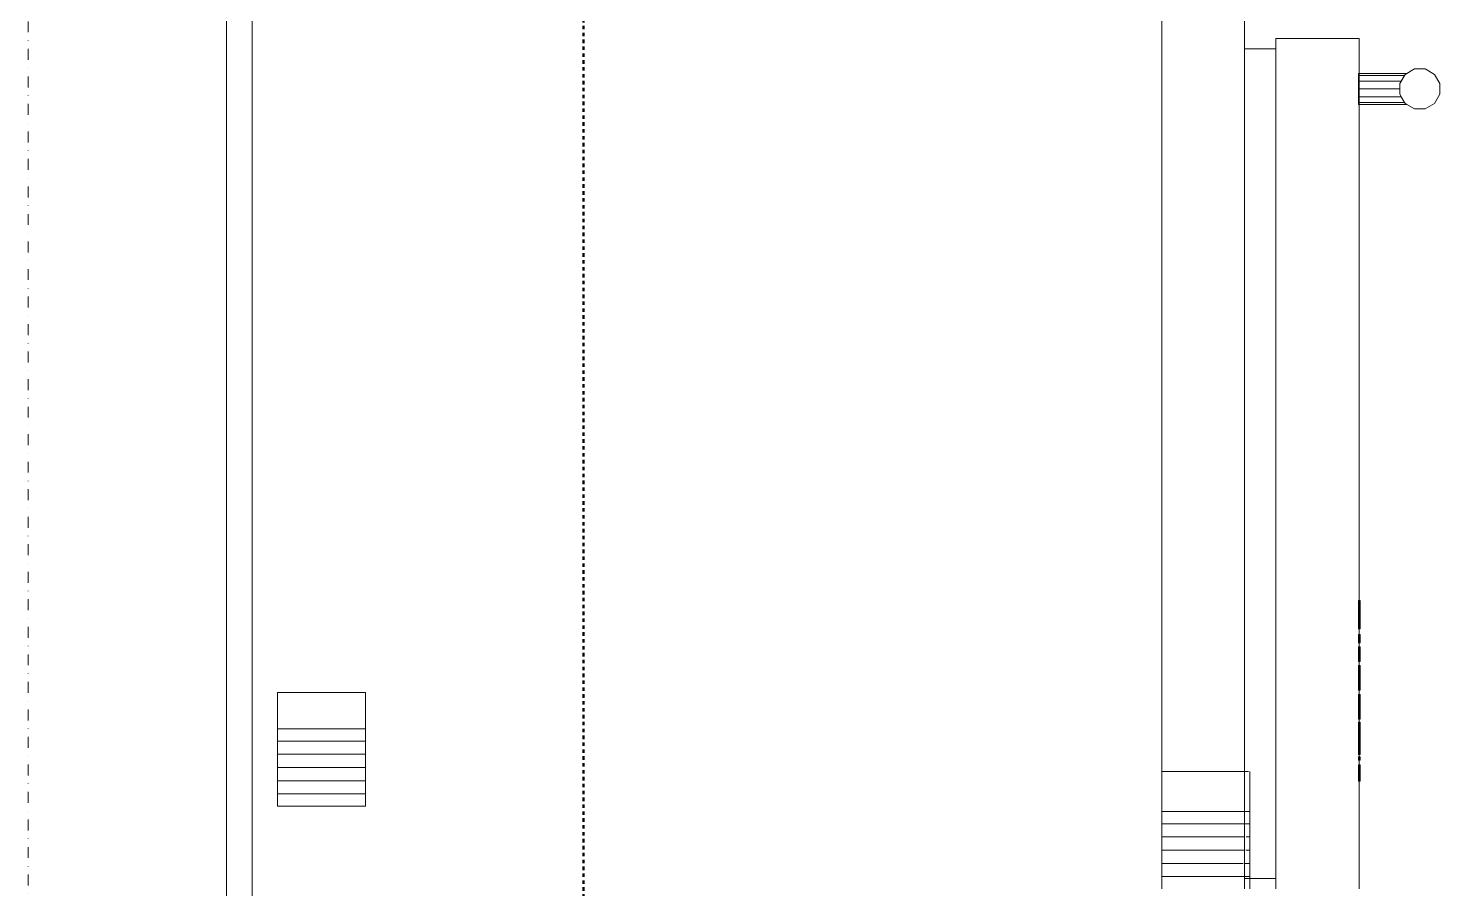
# Model space of a CAD drawing. Header units: millimetres. Extents: x -21051 to 202668, y -15646 to 13691.
# Drawn here: x 2629 to 3448, y -4804 to -4304 of the extents above; entities that cross this region are included whole.
import ezdxf

# ---------------------------------------------------------------- set-up
doc = ezdxf.new("R2010")
doc.units = ezdxf.units.MM
doc.linetypes.add('Dash dot', pattern=[15.875, 6.35, -4.7625, 0, -4.7625])
doc.linetypes.add('TD_Callout Boundary', pattern=[4, 2, -2])
for name, color, linetype, lineweight in [('A-ANNO-SYMB', 150, 'Continuous', 9), ('A-WALL', 113, 'Continuous', 5), ('G-IMPT', 8, 'Continuous', 5), ('I-FURN', 30, 'Continuous', 5), ('I-WALL', 2, 'Continuous', 5), ('S-GRID', 1, 'Continuous', 9)]:
    doc.layers.add(name, color=color, linetype=linetype, lineweight=lineweight)
doc.layers.get('0').off()
doc.layers.get('I-FURN').off()

# ---------------------------------------------------------------- blocks, each defined once
blk = doc.blocks.new('Refrigerator_6204 - Refrigerator_dwg-1067751-00_Ground floor')
at = {"layer": 'G-IMPT'}
for p, q in [((762.19, 561.34), (741.08, 561.34)), ((741.08, 510.27), (741.08, 561.34)), ((741.08, 561.34), (807, 561.34)), ((741.08, 561.34), (741.08, 510.27)), ((807, 561.34), (741.08, 561.34)), ((762.19, 561.34), (769.33, 561.34)), ((762.19, 561.34), (762.19, 510.27)), ((769.33, 561.34), (762.19, 561.34)), ((776.87, 561.34), (769.33, 561.34)), ((769.33, 561.34), (769.33, 510.27)), ((784.59, 561.34), (776.87, 561.34)), ((776.87, 561.34), (776.87, 510.27)), ((784.59, 561.34), (776.87, 561.34)), ((776.87, 561.34), (776.87, 510.27)), ((792.32, 561.34), (784.59, 561.34)), ((784.59, 561.34), (784.59, 510.27)), ((799.85, 561.34), (792.32, 561.34)), ((792.32, 561.34), (792.32, 510.27)), ((799.85, 561.34), (807, 561.34)), ((799.85, 561.34), (799.85, 510.27)), ((807, 510.27), (807, 561.34)), ((807, 510.27), (807, 561.34)), ((807, 510.27), (807, 561.34)), ((807, 510.27), (807, 561.34)), ((741.08, 510.27), (762.19, 510.27)), ((741.08, 510.27), (807, 510.27)), ((741.08, 510.27), (807, 510.27)), ((762.19, 510.27), (769.33, 510.27)), ((776.87, 510.27), (769.33, 510.27)), ((769.33, 510.27), (776.87, 510.27)), ((784.59, 510.27), (776.87, 510.27)), ((776.87, 510.27), (784.59, 510.27)), ((792.32, 510.27), (784.59, 510.27)), ((799.85, 510.27), (792.32, 510.27)), ((807, 510.27), (799.85, 510.27)), ((855, 48), (0, 48)), ((786.88, 48), (68.12, 48)), ((786.88, 48), (68.12, 48)), ((68.12, 48), (786.88, 48)), ((789.08, 48), (786.88, 48)), ((786.88, -2.32), (786.88, 48)), ((789.08, 48), (786.88, 48)), ((786.88, 0), (786.88, 48)), ((855, 48), (786.88, 48)), ((789.08, 48), (786.88, 48)), ((786.88, -2.32), (786.88, 48)), ((789.08, 48), (786.88, 48)), ((786.88, 48), (789.08, 48)), ((810.19, 48), (789.08, 48)), ((855, 48), (789.08, 48)), ((855, 48), (789.08, 48)), ((810.19, 48), (789.08, 48)), ((789.08, 48), (855, 48)), ((810.19, 48), (817.33, 48)), ((810.19, -3.08), (810.19, 48)), ((817.33, 48), (810.19, 48)), ((810.19, 48), (810.19, -3.08)), ((817.33, 48), (824.87, 48)), ((817.33, -3.08), (817.33, 48)), ((817.33, -3.08), (817.33, 48)), ((824.87, 48), (817.33, 48)), ((824.87, 48), (832.59, 48)), ((824.87, 0), (824.87, 48)), ((824.87, 0), (824.87, 48)), ((832.59, 48), (824.87, 48)), ((832.59, 48), (840.32, 48)), ((832.59, 0), (832.59, 48)), ((832.59, 0), (832.59, 48)), ((840.32, 48), (832.59, 48)), ((840.32, 48), (847.85, 48)), ((840.32, 0.82), (840.32, 48)), ((840.32, 0.82), (840.32, 48)), ((847.85, 48), (840.32, 48)), ((847.85, 48), (855, 48)), ((847.85, 0.4), (847.85, 48)), ((847.85, 0.4), (847.85, 48)), ((855, 48), (847.85, 48)), ((849, 0), (849, -18)), ((0, 0), (855, 0)), ((855, 0), (0, 0)), ((0, 0), (855, 0)), ((367.5, 0), (343.51, 0)), ((367.5, 0), (343.51, 0)), ((849, 0), (367.5, 0)), ((849, 0), (367.5, 0)), ((849, 0), (367.5, 0)), ((367.5, 0), (367.5, -18)), ((367.5, -18), (367.5, 0)), ((849, 0), (367.5, 0)), ((849, 0), (367.5, 0)), ((367.5, 0), (849, 0)), ((367.5, -18), (367.5, 0)), ((367.5, -18), (367.5, 0)), ((786.88, -2.32), (786.88, 0)), ((786.88, -2.32), (786.88, 0)), ((810.19, -3.08), (786.88, -3.08)), ((849, -3.08), (786.88, -3.08)), ((786.88, -3.08), (849, -3.08)), ((817.33, -3.08), (810.19, -3.08)), ((824.87, -3.08), (817.33, -3.08)), ((824.87, -3.08), (824.87, -0.9)), ((824.87, -3.08), (824.87, -0.9)), ((824.87, -3.08), (832.59, -3.08)), ((832.59, -3.08), (832.59, -0.61)), ((832.59, -3.08), (832.59, -0.61)), ((840.32, -3.08), (832.59, -3.08)), ((840.32, -3.08), (840.32, -0.32)), ((840.32, -3.08), (840.32, -0.32)), ((840.32, -3.08), (847.85, -3.08)), ((847.85, -3.08), (847.85, -0.04)), ((847.85, -3.08), (847.85, -0.04)), ((855, 0), (849, 0)), ((849, 0), (849, -18)), ((849, -18), (849, 0)), ((855, 0), (849, 0)), ((849, -18), (849, 0)), ((849, -3.08), (855, -3.08)), ((855, -3.08), (849, -3.08)), ((855, -3.08), (849, -3.08)), ((849, -3.08), (855, -3.08)), ((361.5, -66.37), (361.5, -18)), ((361.5, -18), (367.5, -18)), ((855, -18), (361.5, -18)), ((361.5, -66.37), (361.5, -18)), ((361.5, -18), (855, -18)), ((361.5, -18), (367.5, -18)), ((849, -18), (367.5, -18)), ((367.5, -18), (849, -18)), ((849, -18), (367.5, -18)), ((367.5, -18), (849, -18)), ((367.5, -18), (849, -18)), ((849, -18), (367.5, -18)), ((849, -18), (855, -18)), ((849, -18), (855, -18)), ((381.71, -66.37), (361.5, -66.37)), ((361.5, -66.37), (855, -66.37)), ((381.71, -66), (381.71, -66.37)), ((382.92, -66), (381.71, -66)), ((381.71, -66), (382.92, -66)), ((381.71, -66), (382.92, -66)), ((381.71, -66), (382.92, -66)), ((382.92, -66), (381.71, -66)), ((381.71, -66), (382.92, -66)), ((381.71, -66), (382.92, -66)), ((382.92, -66), (381.71, -66)), ((381.71, -66), (381.71, -66.37)), ((381.71, -94.12), (381.71, -66.37)), ((381.71, -94.12), (381.71, -66.37)), ((381.71, -94.12), (381.71, -66.37)), ((381.71, -66.37), (381.71, -94.12)), ((381.73, -66.37), (382.92, -66.37)), ((382.92, -66.37), (381.73, -66.37)), ((382.92, -66.37), (381.73, -66.37)), ((381.73, -66.37), (382.92, -66.37)), ((382.92, -66.37), (381.73, -66.37)), ((382.92, -66.37), (381.73, -66.37)), ((386.23, -66), (382.92, -66)), ((382.92, -66), (386.23, -66)), ((382.92, -66), (386.23, -66)), ((382.92, -66), (386.23, -66)), ((382.92, -66), (382.92, -66.37)), ((382.92, -66), (382.92, -66.37)), ((386.23, -66), (382.92, -66)), ((382.92, -66), (386.23, -66)), ((382.92, -66), (386.23, -66)), ((386.23, -66), (382.92, -66)), ((382.92, -66), (382.92, -66.37)), ((382.92, -66), (382.92, -66.37)), ((382.92, -92.78), (382.92, -66.37)), ((382.92, -92.78), (382.92, -66.37)), ((382.92, -92.78), (382.92, -66.37)), ((382.92, -92.78), (382.92, -66.37)), ((382.92, -66.37), (382.92, -92.78)), ((382.92, -66.37), (382.92, -92.78)), ((382.92, -92.78), (382.92, -66.37)), ((382.92, -66.37), (382.92, -92.78)), ((382.97, -66.37), (386.23, -66.37)), ((386.23, -66.37), (382.97, -66.37)), ((386.23, -66.37), (382.97, -66.37)), ((386.23, -66.37), (382.97, -66.37)), ((382.97, -66.37), (386.23, -66.37)), ((386.23, -66.37), (382.97, -66.37)), ((386.23, -66), (390.75, -66)), ((386.23, -66), (390.75, -66)), ((386.23, -66), (390.75, -66)), ((390.75, -66), (386.23, -66)), ((386.23, -66), (386.23, -66.37)), ((386.23, -66), (386.23, -66.37)), ((390.75, -66), (386.23, -66)), ((386.23, -66), (390.75, -66)), ((390.75, -66), (386.23, -66)), ((386.23, -66), (390.75, -66)), ((386.23, -66), (386.23, -66.37)), ((386.23, -66.37), (386.23, -66)), ((386.23, -90.87), (386.23, -66.37)), ((386.23, -90.87), (386.23, -66.37)), ((386.23, -90.87), (386.23, -66.37)), ((386.23, -90.87), (386.23, -66.37)), ((386.23, -90.87), (386.23, -66.37)), ((386.23, -90.87), (386.23, -66.37)), ((386.23, -66.37), (386.23, -90.87)), ((386.23, -90.87), (386.23, -66.37)), ((386.25, -66.37), (390.68, -66.37)), ((390.68, -66.37), (386.25, -66.37)), ((390.68, -66.37), (386.25, -66.37)), ((390.68, -66.37), (386.25, -66.37)), ((386.25, -66.37), (390.68, -66.37)), ((390.68, -66.37), (386.25, -66.37)), ((395.27, -66), (390.75, -66)), ((395.27, -66), (390.75, -66)), ((390.75, -66), (395.27, -66)), ((395.27, -66), (390.75, -66)), ((390.75, -66), (390.75, -66.37)), ((390.75, -66), (390.75, -66.37)), ((395.27, -66), (390.75, -66)), ((390.75, -66), (395.27, -66)), ((395.27, -66), (390.75, -66)), ((390.75, -66), (395.27, -66)), ((390.75, -66.37), (390.75, -66)), ((390.75, -66), (390.75, -66.37)), ((390.75, -90.05), (390.75, -66.37)), ((390.75, -66.37), (390.75, -90.05)), ((395.2, -66.37), (390.75, -66.37)), ((395.2, -66.37), (390.75, -66.37)), ((390.75, -90.05), (390.75, -66.37)), ((390.75, -90.05), (390.75, -66.37)), ((395.2, -66.37), (390.75, -66.37)), ((395.2, -66.37), (390.75, -66.37)), ((390.75, -90.05), (390.75, -66.37)), ((390.75, -90.05), (390.75, -66.37)), ((390.75, -66.37), (395.2, -66.37)), ((390.75, -90.05), (390.75, -66.37)), ((390.75, -66.37), (390.75, -90.05)), ((395.2, -66.37), (390.75, -66.37)), ((395.27, -66), (398.58, -66)), ((398.58, -66), (395.27, -66)), ((395.27, -66), (398.58, -66)), ((398.58, -66), (395.27, -66)), ((395.27, -66), (395.27, -66.37)), ((395.27, -66), (395.27, -66.37)), ((395.27, -66), (395.27, -66.37)), ((395.27, -66), (398.58, -66)), ((398.58, -66), (395.27, -66)), ((395.27, -66), (398.58, -66)), ((398.58, -66), (395.27, -66)), ((395.27, -66), (395.27, -66.37)), ((395.27, -90.87), (395.27, -66.37)), ((395.27, -66.37), (395.27, -90.87)), ((395.27, -90.87), (395.27, -66.37)), ((395.27, -90.87), (395.27, -66.37)), ((395.27, -90.87), (395.27, -66.37)), ((395.27, -90.87), (395.27, -66.37)), ((395.27, -66.37), (395.27, -90.87)), ((395.27, -66.37), (395.27, -90.87)), ((398.53, -66.37), (395.32, -66.37)), ((398.53, -66.37), (395.32, -66.37)), ((398.53, -66.37), (395.32, -66.37)), ((398.53, -66.37), (395.32, -66.37)), ((395.32, -66.37), (398.53, -66.37)), ((398.53, -66.37), (395.32, -66.37)), ((398.58, -66), (399.79, -66)), ((399.79, -66), (398.58, -66)), ((398.58, -66), (399.79, -66)), ((399.79, -66), (398.58, -66)), ((398.58, -66), (398.58, -66.37)), ((398.58, -66), (398.58, -66.37)), ((398.58, -66), (399.79, -66)), ((399.79, -66), (398.58, -66)), ((399.79, -66), (398.58, -66)), ((398.58, -66), (399.79, -66)), ((398.58, -66), (398.58, -66.37)), ((398.58, -66), (398.58, -66.37)), ((398.58, -92.78), (398.58, -66.37)), ((399.78, -66.37), (398.58, -66.37)), ((398.58, -92.78), (398.58, -66.37)), ((399.78, -66.37), (398.58, -66.37)), ((398.58, -92.78), (398.58, -66.37)), ((398.58, -92.78), (398.58, -66.37)), ((399.78, -66.37), (398.58, -66.37)), ((398.58, -92.78), (398.58, -66.37)), ((398.58, -92.78), (398.58, -66.37)), ((399.78, -66.37), (398.58, -66.37)), ((398.58, -66.37), (398.58, -92.78)), ((398.58, -66.37), (398.58, -92.78)), ((398.58, -66.37), (399.78, -66.37)), ((399.78, -66.37), (398.58, -66.37)), ((399.79, -66), (399.79, -66.37)), ((399.79, -66), (399.79, -66.37)), ((399.79, -94.12), (399.79, -66.37)), ((399.79, -94.12), (399.79, -66.37)), ((688.84, -66.37), (399.79, -66.37)), ((399.79, -66.37), (399.79, -94.12)), ((399.79, -66.37), (399.79, -94.12)), ((688.84, -66.37), (399.79, -66.37)), ((687.84, -66), (687.76, -66)), ((687.76, -66), (687.84, -66)), ((688.43, -66), (687.76, -66)), ((687.76, -66), (687.76, -67.13)), ((687.76, -66), (687.76, -67.13)), ((687.76, -66), (687.76, -67.13)), ((687.76, -66), (687.76, -67.13)), ((687.76, -67.13), (687.76, -66)), ((687.76, -66), (687.98, -66)), ((687.76, -67.13), (687.76, -66)), ((687.76, -67.13), (687.84, -67.13)), ((687.76, -67.13), (687.98, -67.13)), ((687.76, -67.13), (687.84, -67.13)), ((688.08, -66), (687.84, -66)), ((687.84, -66), (688.08, -66)), ((688.08, -67.13), (687.84, -67.13)), ((687.84, -67.13), (688.08, -67.13)), ((687.98, -66), (688.2, -66)), ((688.2, -67.13), (687.98, -67.13)), ((688.43, -66), (688.08, -66)), ((688.08, -66), (688.43, -66)), ((688.43, -67.13), (688.08, -67.13)), ((688.08, -67.13), (688.43, -67.13)), ((688.43, -67.13), (688.2, -67.13)), ((688.84, -66), (688.43, -66)), ((688.43, -66), (688.84, -66)), ((688.43, -66), (688.67, -66)), ((688.43, -66), (688.67, -66)), ((688.84, -67.13), (688.43, -67.13)), ((688.84, -67.13), (688.43, -67.13)), ((688.67, -67.13), (688.43, -67.13)), ((688.43, -67.13), (688.84, -67.13)), ((688.67, -66), (688.92, -66)), ((688.67, -66), (688.67, -67.13)), ((688.92, -67.13), (688.67, -67.13)), ((688.67, -67.13), (688.92, -67.13)), ((688.84, -66), (702.96, -66)), ((688.84, -66), (691.8, -66)), ((688.84, -66), (692.38, -66)), ((688.84, -66), (696.22, -66)), ((688.84, -66), (697.44, -66)), ((688.84, -66), (688.84, -67.13)), ((702.96, -66), (688.84, -66)), ((688.84, -66), (688.84, -67.13)), ((688.84, -67.13), (688.84, -66)), ((702.96, -66), (688.84, -66)), ((702.96, -66.37), (688.84, -66.37)), ((702.96, -66.37), (688.84, -66.37)), ((688.84, -67.13), (697.44, -67.13)), ((688.84, -67.13), (692.38, -67.13)), ((688.84, -67.13), (696.22, -67.13)), ((688.84, -67.13), (691.8, -67.13)), ((702.96, -67.13), (688.84, -67.13)), ((702.96, -67.13), (688.84, -67.13)), ((688.92, -66), (689.18, -66)), ((689.18, -67.13), (688.92, -67.13)), ((689.18, -66), (689.44, -66)), ((689.44, -67.13), (689.18, -67.13)), ((689.44, -66), (689.69, -66)), ((689.69, -67.13), (689.44, -67.13)), ((689.69, -66), (690.05, -66)), ((690.05, -66), (689.69, -66)), ((690.05, -67.13), (689.69, -67.13)), ((692.38, -66), (689.71, -66)), ((689.71, -66), (689.71, -67.13)), ((689.71, -67.13), (689.71, -66)), ((689.71, -67.13), (692.38, -67.13)), ((690.05, -66), (690.4, -66)), ((690.4, -66), (690.05, -66)), ((690.4, -67.13), (690.05, -67.13)), ((690.4, -66), (690.75, -66)), ((690.75, -67.13), (690.4, -67.13)), ((691.1, -66), (690.75, -66)), ((690.75, -67.13), (691.1, -67.13)), ((691.45, -66), (691.1, -66)), ((691.45, -66), (691.1, -66)), ((691.1, -67.13), (691.45, -67.13)), ((691.45, -66), (691.8, -66)), ((691.45, -67.13), (691.8, -67.13)), ((691.81, -67.13), (691.81, -66)), ((692.14, -67.13), (692.14, -66)), ((692.38, -66), (698.21, -66)), ((692.38, -66), (697.31, -66)), ((692.4, -66), (692.38, -66)), ((692.4, -67.13), (692.38, -67.13)), ((695.39, -66), (692.4, -66)), ((692.4, -66), (697.31, -66)), ((692.4, -66), (692.4, -67.13)), ((692.4, -67.13), (697.11, -67.13)), ((695.39, -67.13), (692.4, -67.13)), ((694.45, -67.13), (694.76, -67.13)), ((694.76, -67.13), (694.76, -66)), ((694.76, -67.13), (695.06, -67.13)), ((695.06, -67.13), (695.06, -66)), ((695.06, -67.13), (695.35, -67.13)), ((695.35, -67.13), (695.35, -66)), ((695.35, -67.13), (695.62, -67.13)), ((695.39, -66), (695.39, -67.13)), ((695.8, -66), (695.39, -66)), ((695.39, -67.13), (695.8, -67.13)), ((695.39, -67.13), (695.8, -67.13)), ((695.62, -67.13), (695.62, -66)), ((695.62, -67.13), (695.89, -67.13)), ((695.8, -66), (696.22, -66)), ((695.8, -67.13), (695.8, -66)), ((695.8, -67.13), (696.22, -67.13)), ((696.22, -67.13), (695.8, -67.13)), ((695.89, -67.13), (695.89, -66)), ((695.89, -67.13), (696.13, -67.13)), ((696.13, -67.13), (696.13, -66)), ((696.13, -67.13), (696.37, -67.13)), ((696.22, -67.13), (696.22, -66)), ((696.63, -67.13), (696.22, -67.13)), ((696.58, -67.13), (696.58, -66)), ((696.63, -67.13), (696.63, -66)), ((697.04, -67.13), (696.63, -67.13)), ((696.95, -67.13), (696.78, -67.13)), ((696.95, -66), (697.11, -66)), ((696.95, -66), (696.95, -67.13)), ((697.04, -66), (697.04, -67.13)), ((697.11, -67.13), (697.31, -67.13)), ((697.31, -67.13), (697.51, -67.13)), ((697.83, -66), (697.44, -66)), ((697.44, -67.13), (697.83, -67.13)), ((697.51, -67.13), (697.73, -67.13)), ((697.73, -67.13), (697.97, -67.13)), ((697.83, -66), (698.22, -66)), ((697.83, -66), (698.22, -66)), ((697.83, -67.13), (698.22, -67.13)), ((697.97, -67.13), (698.21, -67.13)), ((698.21, -66), (698.46, -66)), ((698.21, -67.13), (698.46, -67.13)), ((698.22, -66), (698.59, -66)), ((698.59, -66), (698.22, -66)), ((698.22, -67.13), (698.59, -67.13)), ((698.46, -66), (698.72, -66)), ((698.46, -67.13), (698.46, -66)), ((698.46, -67.13), (698.72, -67.13)), ((698.59, -66), (698.96, -66)), ((698.96, -66), (698.59, -66)), ((698.59, -67.13), (698.96, -67.13)), ((698.72, -66), (702.96, -66)), ((699, -66), (698.72, -66)), ((702.96, -67.13), (698.72, -67.13)), ((698.96, -66), (699.31, -66)), ((698.96, -67.13), (699.31, -67.13)), ((699.31, -66), (699.64, -66)), ((699.31, -67.13), (699.64, -67.13)), ((699.64, -66), (699.96, -66)), ((699.96, -66), (699.64, -66)), ((699.64, -67.13), (699.96, -67.13)), ((699.96, -66), (700.27, -66)), ((700.27, -66), (699.96, -66)), ((699.96, -67.13), (700.27, -67.13)), ((700.27, -66), (700.55, -66)), ((700.27, -66), (700.55, -66)), ((700.27, -67.13), (700.55, -67.13)), ((700.55, -66), (700.81, -66)), ((700.55, -66), (700.81, -66)), ((700.55, -67.13), (700.81, -67.13)), ((700.81, -66), (701.04, -66)), ((701.04, -66), (700.81, -66)), ((700.81, -67.13), (701.04, -67.13)), ((702.96, -66), (701.04, -66)), ((702.96, -67.13), (701.04, -67.13)), ((701.24, -67.13), (701.24, -66)), ((701.43, -66), (701.64, -66)), ((701.72, -67.13), (702.04, -67.13)), ((701.86, -67.13), (701.86, -66)), ((702.1, -67.13), (701.86, -67.13)), ((702.04, -67.13), (702.04, -66)), ((702.35, -67.13), (702.04, -67.13)), ((702.1, -67.13), (702.1, -66)), ((702.34, -67.13), (702.1, -67.13)), ((702.34, -67.13), (702.34, -66)), ((702.6, -67.13), (702.34, -67.13)), ((702.35, -67.13), (702.49, -67.13)), ((702.49, -66), (702.49, -67.13)), ((702.6, -67.13), (702.6, -66)), ((702.6, -66), (702.87, -66)), ((702.87, -67.13), (702.6, -67.13)), ((702.87, -67.13), (702.87, -66)), ((703.15, -67.13), (702.87, -67.13)), ((703.37, -66), (702.96, -66)), ((702.96, -66), (702.96, -67.13)), ((703.37, -66), (702.96, -66)), ((702.96, -66), (702.96, -67.13)), ((714.55, -66.37), (702.96, -66.37)), ((714.55, -66.37), (702.96, -66.37)), ((702.96, -67.13), (703.37, -67.13)), ((702.96, -67.13), (703.37, -67.13)), ((703.37, -66), (703.72, -66)), ((703.72, -66), (703.37, -66)), ((703.37, -67.13), (703.72, -67.13)), ((703.72, -67.13), (703.37, -67.13)), ((703.72, -66), (703.96, -66)), ((703.96, -66), (703.72, -66)), ((703.72, -67.13), (703.96, -67.13)), ((703.96, -67.13), (703.72, -67.13)), ((703.96, -66), (704.04, -66)), ((704.04, -66), (703.96, -66)), ((704.04, -67.13), (703.96, -67.13)), ((704.04, -67.13), (703.96, -67.13)), ((704.04, -66), (704.04, -67.13)), ((704.04, -66), (704.04, -67.13)), ((704.04, -66), (704.04, -67.13)), ((704.04, -66), (704.04, -67.13)), ((704.04, -67.13), (704.04, -66)), ((704.04, -66), (704.04, -67.13)), ((709.57, -66), (707.33, -66)), ((709.57, -66), (707.33, -66)), ((707.33, -66), (707.33, -67.13)), ((707.33, -66), (707.33, -67.13)), ((707.33, -67.13), (707.33, -66)), ((707.33, -67.13), (709.57, -67.13)), ((707.33, -67.13), (709.57, -67.13)), ((707.33, -67.13), (708, -67.13)), ((707.33, -67.13), (708, -67.13)), ((708.48, -67.13), (707.9, -67.13)), ((709.12, -66), (708.59, -66)), ((708.59, -66), (709.57, -66)), ((709.03, -67.13), (709.03, -66)), ((709.12, -66), (709.57, -66)), ((709.57, -66), (710.08, -66)), ((709.57, -66), (710.28, -66)), ((709.57, -67.13), (709.57, -66)), ((710.28, -67.13), (709.57, -67.13)), ((709.57, -67.13), (710.08, -67.13)), ((710.08, -66), (710.54, -66)), ((710.08, -67.13), (710.08, -66)), ((710.08, -67.13), (710.54, -67.13)), ((710.28, -66), (711.88, -66)), ((710.28, -66), (712.17, -66)), ((712.17, -66), (710.28, -66)), ((710.28, -66), (710.28, -67.13)), ((710.28, -66), (710.28, -67.13)), ((712.17, -66), (710.28, -66)), ((710.28, -67.13), (710.28, -66)), ((712.17, -67.13), (710.28, -67.13)), ((710.28, -67.13), (711.88, -67.13)), ((712.17, -67.13), (710.28, -67.13)), ((710.54, -66), (710.96, -66)), ((710.54, -67.13), (710.54, -66)), ((710.54, -67.13), (710.96, -67.13)), ((710.96, -66), (711.33, -66)), ((710.96, -67.13), (710.96, -66)), ((710.96, -67.13), (711.33, -67.13)), ((711.33, -66), (711.64, -66)), ((711.33, -67.13), (711.33, -66)), ((711.33, -67.13), (711.64, -67.13)), ((711.64, -66), (711.88, -66)), ((711.64, -67.13), (711.64, -66)), ((711.64, -67.13), (711.88, -67.13)), ((711.88, -67.13), (711.88, -66)), ((712.06, -67.13), (712.06, -66)), ((712.17, -66), (712.17, -67.13)), ((712.17, -66), (712.17, -67.13)), ((712.17, -66), (712.17, -67.13)), ((712.17, -67.13), (712.17, -66)), ((714.55, -66), (716.44, -66)), ((723.11, -66), (714.55, -66)), ((714.55, -66), (714.55, -67.13)), ((714.55, -66), (714.55, -67.13)), ((714.55, -67.13), (714.55, -66)), ((714.55, -66), (716.44, -66)), ((723.11, -66), (714.55, -66)), ((716.44, -66.37), (714.55, -66.37)), ((716.44, -66.37), (714.55, -66.37)), ((714.55, -67.13), (716.44, -67.13)), ((723.11, -67.13), (714.55, -67.13)), ((714.55, -67.13), (716.44, -67.13)), ((716.44, -66), (723.11, -66)), ((723.11, -66), (716.44, -66)), ((716.44, -66), (723.11, -66)), ((716.44, -66), (716.44, -67.13)), ((723.11, -66), (716.44, -66)), ((716.44, -66), (716.44, -67.13)), ((716.44, -66), (716.44, -67.13)), ((716.44, -66), (723.11, -66)), ((716.44, -66), (716.44, -67.13)), ((716.44, -66), (723.11, -66)), ((723.11, -66), (716.44, -66)), ((716.44, -67.13), (716.44, -66)), ((716.44, -66), (723.11, -66)), ((723.11, -66), (716.44, -66)), ((716.44, -66), (723.11, -66)), ((716.44, -67.13), (716.44, -66)), ((716.44, -67.13), (716.44, -66)), ((716.44, -67.13), (716.44, -66)), ((716.44, -67.13), (723.11, -67.13)), ((723.11, -67.13), (716.44, -67.13)), ((716.44, -67.13), (723.11, -67.13)), ((723.11, -67.13), (716.44, -67.13)), ((716.44, -67.13), (723.11, -67.13)), ((716.44, -67.13), (723.11, -67.13)), ((723.11, -67.13), (716.44, -67.13)), ((716.44, -67.13), (723.11, -67.13)), ((723.11, -67.13), (716.44, -67.13)), ((716.44, -67.13), (723.11, -67.13)), ((720.38, -66.37), (717.37, -66.37)), ((720.38, -66.37), (717.37, -66.37)), ((723.11, -66.37), (720.91, -66.37)), ((723.11, -66.37), (720.91, -66.37)), ((723.11, -66), (723.11, -67.13)), ((723.11, -66), (723.11, -67.13)), ((723.11, -66), (723.11, -67.13)), ((723.11, -66), (723.11, -67.13)), ((723.11, -66), (723.11, -67.13)), ((723.11, -66), (723.11, -67.13)), ((723.11, -67.13), (723.11, -66)), ((723.11, -67.13), (723.11, -66)), ((723.11, -67.13), (723.11, -66)), ((723.11, -67.13), (723.11, -66)), ((723.11, -67.13), (723.11, -66)), ((726.99, -66.37), (723.11, -66.37)), ((726.99, -66.37), (723.11, -66.37)), ((726.99, -66), (725.4, -66)), ((725.4, -66), (726.99, -66)), ((725.4, -66), (725.4, -67.13)), ((725.4, -66), (725.4, -67.13)), ((725.4, -66), (726.99, -66)), ((725.4, -67.13), (725.4, -66)), ((726.99, -67.13), (725.4, -67.13)), ((725.4, -67.13), (726.99, -67.13)), ((726.99, -67.13), (725.4, -67.13)), ((737.8, -66), (726.99, -66)), ((726.99, -66), (726.99, -67.13)), ((737.8, -67.13), (726.99, -67.13)), ((727.29, -66), (727.29, -67.13)), ((727.29, -66), (737.8, -66)), ((727.29, -66), (727.29, -67.13)), ((727.29, -66), (737.8, -66)), ((727.29, -67.13), (727.29, -66)), ((727.29, -67.13), (727.29, -66)), ((737.8, -66.37), (727.29, -66.37)), ((737.8, -66.37), (727.29, -66.37)), ((727.29, -67.13), (737.8, -67.13)), ((737.8, -67.13), (727.29, -67.13)), ((739.69, -66), (737.8, -66)), ((737.8, -66), (737.8, -67.13)), ((737.8, -66), (737.8, -67.13)), ((739.69, -66), (737.8, -66)), ((737.8, -67.13), (737.8, -66)), ((739.69, -67.13), (737.8, -67.13)), ((738.04, -66), (739.69, -66)), ((738.04, -66), (738.04, -67.13)), ((738.04, -66), (739.69, -66)), ((738.04, -67.13), (738.04, -66)), ((743.91, -66.37), (738.04, -66.37)), ((743.91, -66.37), (738.04, -66.37)), ((739.69, -67.13), (738.04, -67.13)), ((739.69, -67.13), (738.04, -67.13)), ((739.69, -66), (739.69, -67.13)), ((739.69, -66), (739.69, -67.13)), ((739.69, -66), (739.69, -67.13)), ((743.91, -66), (742.32, -66)), ((742.32, -66), (743.91, -66)), ((742.32, -66), (742.32, -67.13)), ((742.32, -66), (742.32, -67.13)), ((742.32, -66), (742.32, -67.13)), ((742.32, -67.13), (742.32, -66)), ((743.91, -66), (742.32, -66)), ((742.32, -66), (743.91, -66)), ((742.32, -67.13), (743.91, -67.13)), ((742.32, -67.13), (743.91, -67.13)), ((742.32, -67.13), (743.91, -67.13)), ((743.91, -67.13), (742.32, -67.13)), ((754.72, -66), (743.91, -66)), ((743.91, -66), (743.91, -67.13)), ((754.72, -66), (743.91, -66)), ((754.72, -67.13), (743.91, -67.13)), ((744.21, -66), (744.21, -67.13)), ((744.21, -66), (754.72, -66)), ((744.21, -66), (744.21, -67.13)), ((744.21, -67.13), (744.21, -66)), ((744.21, -67.13), (744.21, -66)), ((744.21, -66), (754.72, -66)), ((754.72, -66.37), (744.21, -66.37)), ((754.72, -66.37), (744.21, -66.37)), ((744.21, -67.13), (754.72, -67.13)), ((744.21, -67.13), (754.72, -67.13)), ((756.61, -66), (754.72, -66)), ((754.72, -66), (754.72, -67.13)), ((754.72, -66), (754.72, -67.13)), ((756.61, -66), (754.72, -66)), ((754.72, -67.13), (754.72, -66)), ((756.61, -67.13), (754.72, -67.13)), ((754.96, -66), (756.61, -66)), ((754.96, -66), (754.96, -67.13)), ((754.96, -67.13), (754.96, -66)), ((754.96, -66), (756.61, -66)), ((762.28, -66.37), (754.96, -66.37)), ((762.28, -66.37), (754.96, -66.37)), ((754.96, -67.13), (756.61, -67.13)), ((756.61, -66), (756.61, -67.13)), ((756.61, -66), (756.61, -67.13)), ((756.61, -67.13), (756.61, -66)), ((762.76, -66), (758.35, -66)), ((758.35, -66), (761.91, -66)), ((758.35, -66), (758.35, -67.13)), ((758.35, -66), (758.35, -67.13)), ((758.35, -66), (761.91, -66)), ((761.91, -67.13), (758.35, -67.13)), ((762.76, -67.13), (758.35, -67.13)), ((762.76, -66), (761.91, -66)), ((761.91, -66), (761.91, -67.13)), ((761.91, -67.13), (762.76, -67.13)), ((762.28, -66), (764.33, -66)), ((762.28, -66), (768.79, -66)), ((762.28, -66), (762.28, -67.13)), ((766.28, -66.37), (762.28, -66.37)), ((766.28, -66.37), (762.28, -66.37)), ((762.28, -67.13), (764.33, -67.13)), ((768.79, -67.13), (762.28, -67.13)), ((762.76, -66), (762.76, -67.13)), ((766.28, -66), (764.33, -66)), ((764.33, -66), (764.33, -67.13)), ((764.33, -67.13), (766.28, -67.13)), ((764.33, -67.13), (766.28, -67.13)), ((766.28, -66), (766.95, -66)), ((768.79, -66), (766.28, -66)), ((766.28, -66), (766.28, -67.13)), ((766.28, -67.13), (766.28, -66)), ((768.79, -66), (766.95, -66)), ((768.79, -66), (766.95, -66)), ((768.79, -66), (766.95, -66)), ((768.79, -66), (766.95, -66)), ((766.95, -66), (766.95, -67.13)), ((766.95, -66), (768.79, -66)), ((768.48, -66.37), (766.95, -66.37)), ((768.48, -66.37), (766.95, -66.37)), ((766.95, -67.13), (768.79, -67.13)), ((766.95, -67.13), (768.79, -67.13)), ((766.95, -67.13), (768.79, -67.13)), ((766.95, -67.13), (768.79, -67.13)), ((766.95, -67.13), (768.79, -67.13)), ((770.45, -66), (768.79, -66)), ((770.45, -66), (768.79, -66)), ((770.45, -66), (768.79, -66)), ((770.45, -66), (768.79, -66)), ((770.45, -66), (768.79, -66)), ((768.79, -66), (768.79, -67.13)), ((770.45, -66), (768.79, -66)), ((768.79, -66), (770.45, -66)), ((770.45, -66.37), (768.79, -66.37)), ((770.45, -66.37), (768.79, -66.37)), ((768.79, -67.13), (770.45, -67.13)), ((770.45, -67.13), (768.79, -67.13)), ((768.79, -67.13), (770.45, -67.13)), ((768.79, -67.13), (770.45, -67.13)), ((768.79, -67.13), (770.45, -67.13)), ((770.45, -67.13), (768.79, -67.13)), ((768.79, -67.13), (770.45, -67.13)), ((770.45, -67.13), (768.79, -67.13)), ((769.62, -66), (769.62, -67.13)), ((769.62, -67.13), (769.62, -66)), ((772.29, -66), (770.45, -66)), ((772.29, -66), (770.45, -66)), ((772.29, -66), (770.45, -66)), ((770.45, -66), (776.97, -66)), ((770.45, -66), (770.45, -67.13)), ((770.45, -66), (772.29, -66)), ((770.45, -67.13), (772.29, -67.13)), ((772.29, -67.13), (770.45, -67.13)), ((770.45, -67.13), (772.96, -67.13)), ((770.45, -67.13), (772.29, -67.13)), ((772.29, -67.13), (770.45, -67.13)), ((776.97, -67.13), (770.45, -67.13)), ((770.45, -67.13), (772.29, -67.13)), ((770.45, -67.13), (772.29, -67.13)), ((772.29, -66.37), (770.53, -66.37)), ((772.29, -66.37), (770.53, -66.37)), ((772.29, -66), (772.29, -67.13)), ((772.29, -67.13), (772.96, -67.13)), ((774.92, -66), (772.96, -66)), ((772.96, -66), (772.96, -67.13)), ((772.96, -67.13), (772.96, -66)), ((776.97, -66.37), (772.96, -66.37)), ((776.97, -66.37), (772.96, -66.37)), ((772.96, -67.13), (774.92, -67.13)), ((774.92, -66), (776.97, -66)), ((774.92, -66), (774.92, -67.13)), ((774.92, -67.13), (776.97, -67.13)), ((774.92, -67.13), (776.97, -67.13)), ((776.97, -66), (776.97, -67.13)), ((776.97, -67.13), (776.97, -66)), ((855, -66.37), (776.97, -66.37)), ((855, -66.37), (776.97, -66.37)), ((780.37, -66), (778.48, -66)), ((778.48, -66), (780.37, -66)), ((778.48, -66), (778.48, -67.13)), ((778.48, -66), (778.48, -67.13)), ((778.48, -67.13), (778.48, -66)), ((780.37, -66), (778.48, -66)), ((778.48, -66), (780.37, -66)), ((778.48, -67.13), (780.37, -67.13)), ((778.48, -67.13), (780.37, -67.13)), ((780.37, -66), (780.37, -67.13)), ((780.37, -66), (780.37, -67.13)), ((783.06, -66), (784.95, -66)), ((783.06, -66), (787.68, -66)), ((783.06, -66), (783.06, -67.13)), ((783.06, -66), (783.06, -67.13)), ((783.06, -66), (784.95, -66)), ((783.06, -67.13), (787.68, -67.13)), ((784.95, -67.13), (783.06, -67.13)), ((788.61, -66), (784.95, -66)), ((788.23, -66), (784.95, -66)), ((784.95, -66), (787.47, -66)), ((784.95, -66), (786.53, -66)), ((787.47, -66), (784.95, -66)), ((784.95, -66), (787.47, -66)), ((784.95, -66), (784.95, -67.13)), ((784.95, -66), (784.95, -67.13)), ((784.95, -66), (784.95, -67.13)), ((784.95, -66), (784.95, -67.13)), ((784.95, -66), (787.47, -66)), ((784.95, -67.13), (784.95, -66)), ((784.95, -67.13), (784.95, -66)), ((784.95, -66), (784.95, -67.13)), ((784.95, -66), (784.95, -67.13)), ((788.23, -67.13), (784.95, -67.13)), ((788.61, -67.13), (784.95, -67.13)), ((784.95, -67.13), (787.47, -67.13)), ((784.95, -67.13), (786.53, -67.13)), ((784.95, -67.13), (787.47, -67.13)), ((784.95, -67.13), (787.47, -67.13)), ((787.47, -67.13), (784.95, -67.13)), ((788.61, -66), (786.53, -66)), ((790.35, -66), (786.53, -66)), ((786.53, -66), (786.53, -67.13)), ((786.53, -67.13), (786.53, -66)), ((788.61, -67.13), (786.53, -67.13)), ((786.53, -67.13), (790.35, -67.13)), ((788.23, -66), (787.47, -66)), ((787.47, -66), (787.47, -67.13)), ((787.47, -66), (787.47, -67.13)), ((787.47, -66), (787.47, -67.13)), ((787.47, -67.13), (788.23, -67.13)), ((788.57, -66), (787.68, -66)), ((787.68, -66), (787.68, -67.13)), ((787.68, -67.13), (790.66, -67.13)), ((787.68, -67.13), (788.23, -67.13)), ((787.68, -67.13), (790.64, -67.13)), ((788.23, -66), (788.84, -66)), ((788.23, -66), (788.84, -66)), ((788.23, -66), (788.23, -67.13)), ((788.23, -67.13), (788.84, -67.13)), ((790.12, -66), (788.57, -66)), ((788.57, -66), (788.84, -66)), ((788.57, -66), (791.03, -66)), ((788.61, -66), (790.12, -66)), ((788.61, -66), (792.5, -66)), ((788.61, -66), (788.61, -67.13)), ((788.61, -67.13), (788.61, -66)), ((788.61, -67.13), (790.66, -67.13)), ((788.61, -67.13), (792.5, -67.13)), ((788.84, -66), (789.23, -66)), ((788.84, -67.13), (788.84, -66)), ((788.84, -67.13), (789.23, -67.13)), ((790.12, -66), (789.23, -66)), ((789.23, -67.13), (789.37, -67.13)), ((790.66, -67.13), (789.37, -67.13)), ((790.12, -66), (790.66, -66)), ((790.12, -66), (790.12, -67.13)), ((790.35, -66), (792.5, -66)), ((790.35, -66), (790.35, -67.13)), ((792.5, -67.13), (790.35, -67.13)), ((791.03, -67.13), (790.64, -67.13)), ((790.66, -66), (791.04, -66)), ((790.66, -67.13), (791.04, -67.13)), ((791.23, -66), (791.03, -66)), ((791.23, -67.13), (791.03, -67.13)), ((791.04, -66), (791.23, -66)), ((791.04, -67.13), (791.23, -67.13)), ((791.23, -66), (791.23, -66)), ((791.23, -67.13), (791.23, -67.13)), ((792.5, -66), (792.5, -67.13)), ((792.5, -67.13), (792.5, -66)), ((382.27, -93.16), (387.65, -90.05)), ((382.27, -93.16), (387.65, -90.05)), ((382.92, -92.78), (387.65, -90.05)), ((382.92, -92.78), (387.65, -90.05)), ((387.65, -90.05), (386.23, -90.87)), ((387.65, -90.05), (386.23, -90.87)), ((386.23, -90.87), (387.65, -90.05)), ((386.23, -90.87), (387.65, -90.05)), ((386.23, -90.87), (387.65, -90.05)), ((386.23, -90.87), (387.65, -90.05)), ((387.65, -90.05), (386.23, -90.87)), ((386.23, -90.87), (387.65, -90.05)), ((387.65, -90.05), (386.23, -90.87)), ((386.23, -90.87), (387.65, -90.05)), ((387.65, -90.05), (386.23, -90.87)), ((386.23, -90.87), (387.65, -90.05)), ((386.23, -90.87), (387.65, -90.05)), ((387.65, -90.05), (386.23, -90.87)), ((393.86, -90.05), (387.65, -90.05)), ((390.75, -90.05), (387.65, -90.05)), ((387.65, -90.05), (390.75, -90.05)), ((387.65, -90.05), (390.75, -90.05)), ((387.65, -90.05), (390.75, -90.05)), ((387.65, -90.05), (390.75, -90.05)), ((390.75, -90.05), (387.65, -90.05)), ((393.86, -90.05), (387.65, -90.05)), ((390.75, -90.05), (387.65, -90.05)), ((387.65, -90.05), (390.75, -90.05)), ((390.75, -90.05), (387.65, -90.05)), ((387.65, -90.05), (390.75, -90.05)), ((390.75, -90.05), (387.65, -90.05)), ((387.65, -90.05), (393.86, -90.05)), ((387.65, -90.05), (390.75, -90.05)), ((393.86, -90.05), (387.65, -90.05)), ((387.65, -90.05), (390.75, -90.05)), ((390.75, -90.05), (387.65, -90.05)), ((393.86, -90.05), (390.75, -90.05)), ((393.86, -90.05), (390.75, -90.05)), ((393.86, -90.05), (390.75, -90.05)), ((393.86, -90.05), (390.75, -90.05)), ((393.86, -90.05), (390.75, -90.05)), ((393.86, -90.05), (390.75, -90.05)), ((393.86, -90.05), (390.75, -90.05)), ((393.86, -90.05), (390.75, -90.05)), ((390.75, -90.05), (393.86, -90.05)), ((393.86, -90.05), (390.75, -90.05)), ((393.86, -90.05), (390.75, -90.05)), ((390.75, -90.05), (393.86, -90.05)), ((393.86, -90.05), (390.75, -90.05)), ((390.75, -90.05), (393.86, -90.05)), ((398.58, -92.78), (393.86, -90.05)), ((395.27, -90.87), (393.86, -90.05)), ((395.27, -90.87), (393.86, -90.05)), ((395.27, -90.87), (393.86, -90.05)), ((395.27, -90.87), (393.86, -90.05)), ((395.27, -90.87), (393.86, -90.05)), ((395.27, -90.87), (393.86, -90.05)), ((395.27, -90.87), (393.86, -90.05)), ((395.27, -90.87), (393.86, -90.05)), ((399.24, -93.16), (393.86, -90.05)), ((393.86, -90.05), (395.27, -90.87)), ((395.27, -90.87), (393.86, -90.05)), ((395.27, -90.87), (393.86, -90.05)), ((393.86, -90.05), (398.58, -92.78)), ((393.86, -90.05), (395.27, -90.87)), ((399.24, -93.16), (393.86, -90.05)), ((395.27, -90.87), (393.86, -90.05)), ((395.27, -90.87), (393.86, -90.05)), ((379.16, -98.54), (382.27, -93.16)), ((379.16, -98.54), (382.27, -93.16)), ((381.71, -94.12), (379.16, -98.54)), ((381.71, -94.12), (379.16, -98.54)), ((381.71, -94.12), (382.27, -93.16)), ((381.71, -94.12), (382.27, -93.16)), ((381.71, -94.12), (382.27, -93.16)), ((381.71, -94.12), (382.27, -93.16)), ((381.71, -94.12), (382.27, -93.16)), ((381.71, -94.12), (382.27, -93.16)), ((381.71, -94.12), (382.27, -93.16)), ((381.71, -94.12), (382.27, -93.16)), ((382.27, -93.16), (381.71, -94.12)), ((381.71, -94.12), (382.27, -93.16)), ((381.71, -94.12), (382.27, -93.16)), ((382.27, -93.16), (382.92, -92.78)), ((382.27, -93.16), (382.92, -92.78)), ((382.27, -93.16), (382.92, -92.78)), ((382.27, -93.16), (382.92, -92.78)), ((382.27, -93.16), (382.92, -92.78)), ((382.27, -93.16), (382.92, -92.78)), ((382.27, -93.16), (382.92, -92.78)), ((382.27, -93.16), (382.92, -92.78)), ((382.92, -92.78), (386.23, -90.87)), ((382.92, -92.78), (386.23, -90.87)), ((382.92, -92.78), (386.23, -90.87)), ((382.92, -92.78), (386.23, -90.87)), ((382.92, -92.78), (386.23, -90.87)), ((382.92, -92.78), (386.23, -90.87)), ((382.92, -92.78), (386.23, -90.87)), ((382.92, -92.78), (386.23, -90.87)), ((398.58, -92.78), (395.27, -90.87)), ((398.58, -92.78), (395.27, -90.87)), ((398.58, -92.78), (395.27, -90.87)), ((398.58, -92.78), (395.27, -90.87)), ((398.58, -92.78), (395.27, -90.87)), ((398.58, -92.78), (395.27, -90.87)), ((398.58, -92.78), (395.27, -90.87)), ((398.58, -92.78), (395.27, -90.87)), ((395.27, -90.87), (398.58, -92.78)), ((398.58, -92.78), (395.27, -90.87)), ((398.58, -92.78), (395.27, -90.87)), ((398.58, -92.78), (395.27, -90.87)), ((398.58, -92.78), (395.27, -90.87)), ((399.24, -93.16), (398.58, -92.78)), ((398.58, -92.78), (399.24, -93.16)), ((399.24, -93.16), (398.58, -92.78)), ((399.24, -93.16), (398.58, -92.78)), ((399.24, -93.16), (398.58, -92.78)), ((399.24, -93.16), (398.58, -92.78)), ((399.24, -93.16), (398.58, -92.78)), ((399.24, -93.16), (398.58, -92.78)), ((399.24, -93.16), (398.58, -92.78)), ((398.58, -92.78), (399.24, -93.16)), ((399.79, -94.12), (399.24, -93.16)), ((399.24, -93.16), (399.79, -94.12)), ((399.79, -94.12), (399.24, -93.16)), ((399.79, -94.12), (399.24, -93.16)), ((399.24, -93.16), (399.79, -94.12)), ((399.79, -94.12), (399.24, -93.16)), ((402.34, -98.54), (399.24, -93.16)), ((399.79, -94.12), (399.24, -93.16)), ((399.79, -94.12), (399.24, -93.16)), ((402.34, -98.54), (399.24, -93.16)), ((399.79, -94.12), (399.24, -93.16)), ((399.79, -94.12), (399.24, -93.16)), ((402.34, -98.54), (399.79, -94.12)), ((399.79, -94.12), (402.34, -98.54)), ((379.16, -98.54), (379.16, -104.75)), ((379.16, -98.54), (379.16, -104.75)), ((379.16, -104.75), (379.16, -98.54)), ((379.16, -98.54), (379.16, -104.75)), ((379.16, -104.75), (382.27, -110.13)), ((379.16, -104.75), (382.27, -110.13)), ((379.16, -104.75), (382.27, -110.13)), ((379.16, -104.75), (382.27, -110.13)), ((399.24, -110.13), (402.34, -104.75)), ((399.24, -110.13), (402.34, -104.75)), ((399.24, -110.13), (402.34, -104.75)), ((399.24, -110.13), (402.34, -104.75)), ((402.34, -98.54), (402.34, -104.75)), ((402.34, -98.54), (402.34, -104.75)), ((402.34, -104.75), (402.34, -98.54)), ((402.34, -104.75), (402.34, -98.54)), ((382.27, -110.13), (387.65, -113.24)), ((382.27, -110.13), (387.65, -113.24)), ((382.27, -110.13), (387.65, -113.24)), ((382.27, -110.13), (387.65, -113.24)), ((387.65, -113.24), (393.86, -113.24)), ((387.65, -113.24), (393.86, -113.24)), ((387.65, -113.24), (393.86, -113.24)), ((387.65, -113.24), (393.86, -113.24)), ((393.86, -113.24), (399.24, -110.13)), ((393.86, -113.24), (399.24, -110.13)), ((393.86, -113.24), (399.24, -110.13)), ((393.86, -113.24), (399.24, -110.13))]:
    blk.add_line(p, q, dxfattribs=at)
at = {"layer": 'G-IMPT', "flags": 128}
for points in [[(762.19, 510.27), (762.19, 561.34), (741.08, 561.34)], [(776.87, 561.34), (769.33, 561.34), (769.33, 510.27)], [(792.32, 561.34), (784.59, 561.34), (784.59, 510.27), (792.32, 510.27)], [(799.85, 561.34), (792.32, 561.34), (792.32, 510.27), (799.85, 510.27)], [(807, 561.34), (799.85, 561.34), (799.85, 510.27), (807, 510.27)], [(741.08, 510.27), (762.19, 510.27), (769.33, 510.27)], [(855, 48), (0, 48), (68.12, 48), (68.12, 0)], [(786.88, 0), (786.88, 48), (855, 48)], [(832.59, -3.08), (824.87, -3.08), (817.33, -3.08), (810.19, -3.08), (786.88, -3.08)], [(847.85, -3.08), (840.32, -3.08), (832.59, -3.08)], [(381.71, -66.37), (361.5, -66.37), (361.5, -18)], [(855, -66.37), (361.5, -66.37), (361.5, -18)], [(687.84, -67.13), (687.76, -67.13), (687.76, -66)], [(687.76, -66), (687.84, -66), (688.08, -66), (688.43, -66), (688.84, -66), (702.96, -66), (703.37, -66), (703.72, -66), (703.96, -66), (704.04, -66)], [(687.98, -67.13), (687.76, -67.13), (687.76, -66)], [(687.76, -67.13), (687.84, -67.13), (687.84, -66)], [(688.84, -66), (688.43, -66), (688.08, -66), (687.84, -66), (687.76, -66)], [(687.76, -66), (688.43, -66), (688.2, -66)], [(688.08, -67.13), (687.84, -67.13), (687.84, -66)], [(687.84, -67.13), (688.08, -67.13), (688.08, -66)], [(688.2, -67.13), (687.98, -67.13), (687.98, -66)], [(688.43, -67.13), (688.08, -67.13), (688.08, -66)], [(688.08, -67.13), (688.43, -67.13), (688.43, -66)], [(688.2, -66), (688.2, -67.13), (688.43, -67.13)], [(688.84, -67.13), (688.43, -67.13), (688.43, -66)], [(688.67, -67.13), (688.43, -67.13), (688.43, -66)], [(689.18, -66), (688.92, -66), (688.67, -66)], [(702.96, -67.13), (688.84, -67.13), (688.84, -66)], [(688.84, -67.13), (702.96, -67.13), (702.96, -66)], [(689.18, -67.13), (688.92, -67.13), (688.92, -66)], [(689.69, -66), (689.44, -66), (689.18, -66)], [(689.44, -67.13), (689.18, -67.13), (689.18, -66)], [(689.69, -67.13), (689.44, -67.13), (689.44, -66)], [(690.05, -67.13), (689.69, -67.13), (689.69, -66)], [(689.71, -67.13), (689.91, -67.13), (689.91, -66)], [(690.13, -66), (689.91, -66), (689.71, -66)], [(689.91, -67.13), (690.13, -67.13), (690.13, -66)], [(690.4, -67.13), (690.05, -67.13), (690.05, -66)], [(690.13, -67.13), (690.37, -67.13), (690.37, -66)], [(690.63, -66), (690.37, -66), (690.13, -66)], [(690.37, -67.13), (690.63, -67.13), (690.63, -66)], [(691.1, -66), (690.75, -66), (690.4, -66)], [(690.75, -67.13), (690.4, -67.13), (690.4, -66)], [(690.63, -67.13), (690.9, -67.13), (690.9, -66)], [(691.49, -66), (691.19, -66), (690.9, -66), (690.63, -66)], [(691.1, -67.13), (690.75, -67.13), (690.75, -66)], [(690.9, -67.13), (691.19, -67.13), (691.19, -66)], [(691.45, -67.13), (691.1, -67.13), (691.1, -66)], [(691.19, -67.13), (691.49, -67.13), (691.49, -66)], [(692.38, -66), (692.14, -66), (691.8, -66), (691.45, -66)], [(691.8, -67.13), (691.45, -67.13), (691.45, -66)], [(692.14, -67.13), (691.8, -67.13), (691.8, -66)], [(692.14, -66), (692.14, -67.13), (692.38, -67.13), (692.38, -66)], [(695.39, -67.13), (692.4, -67.13), (692.4, -66), (692.4, -67.13), (692.76, -67.13), (692.76, -66)], [(692.4, -66), (695.39, -66), (695.39, -67.13)], [(694.76, -66), (694.45, -66), (694.12, -66), (693.79, -66), (693.45, -66), (693.11, -66), (692.76, -66), (692.4, -66)], [(692.76, -67.13), (693.11, -67.13), (693.11, -66)], [(693.11, -67.13), (693.45, -67.13), (693.45, -66)], [(693.45, -67.13), (693.79, -67.13), (693.79, -66)], [(693.79, -67.13), (694.12, -67.13), (694.12, -66)], [(694.12, -67.13), (694.45, -67.13), (694.45, -66)], [(696.37, -67.13), (696.37, -66), (696.13, -66), (695.89, -66), (695.62, -66), (695.35, -66), (695.06, -66), (694.76, -66)], [(696.63, -66), (696.22, -66), (695.8, -66), (695.39, -66)], [(697.44, -66), (697.04, -66), (696.63, -66)], [(696.78, -67.13), (696.78, -66), (696.95, -66)], [(697.11, -66), (697.11, -67.13), (696.95, -67.13)], [(697.04, -67.13), (697.44, -67.13), (697.44, -66)], [(697.11, -67.13), (697.31, -67.13), (697.31, -66)], [(698.21, -66), (697.97, -66), (697.73, -66), (697.51, -66), (697.31, -66), (697.11, -66)], [(697.31, -67.13), (697.51, -67.13), (697.51, -66)], [(697.51, -67.13), (697.73, -67.13), (697.73, -66)], [(697.73, -67.13), (697.97, -67.13), (697.97, -66)], [(698.22, -67.13), (697.83, -67.13), (697.83, -66)], [(697.97, -67.13), (698.21, -67.13), (698.21, -66)], [(698.22, -66), (698.22, -67.13), (698.59, -67.13)], [(698.96, -67.13), (698.59, -67.13), (698.59, -66)], [(698.72, -66), (698.72, -67.13), (699, -67.13), (699, -66)], [(699.64, -66), (699.31, -66), (698.96, -66)], [(699.31, -67.13), (698.96, -67.13), (698.96, -66)], [(699.57, -66), (699.28, -66), (699, -66)], [(699, -67.13), (699.28, -67.13), (699.28, -66)], [(699.28, -67.13), (699.57, -67.13), (699.57, -66)], [(699.64, -67.13), (699.31, -67.13), (699.31, -66)], [(700.48, -66), (700.17, -66), (699.87, -66), (699.57, -66)], [(699.57, -67.13), (699.87, -67.13), (699.87, -66)], [(699.96, -67.13), (699.64, -67.13), (699.64, -66)], [(699.87, -67.13), (700.17, -67.13), (700.17, -66)], [(700.27, -67.13), (699.96, -67.13), (699.96, -66)], [(700.17, -67.13), (700.48, -67.13), (700.48, -66)], [(700.55, -67.13), (700.27, -67.13), (700.27, -66)], [(702.49, -66), (702.35, -66), (702.04, -66), (701.72, -66), (701.41, -66), (701.1, -66), (700.75, -66), (700.48, -66)], [(700.48, -67.13), (700.75, -67.13), (700.75, -66)], [(700.81, -67.13), (700.55, -67.13), (700.55, -66)], [(700.75, -67.13), (701.1, -67.13), (701.1, -66)], [(700.81, -66), (700.81, -67.13), (701.04, -67.13), (701.04, -66)], [(701.1, -67.13), (701.41, -67.13), (701.41, -66)], [(701.41, -67.13), (701.72, -67.13), (701.72, -66)], [(701.64, -67.13), (701.43, -67.13), (701.43, -66)], [(701.64, -66), (701.64, -67.13), (701.86, -67.13)], [(701.86, -66), (702.1, -66), (702.34, -66), (702.6, -66)], [(702.49, -67.13), (702.49, -66), (702.35, -67.13)], [(702.87, -66), (703.15, -66), (703.44, -66), (703.74, -66), (704.04, -66)], [(703.37, -67.13), (702.96, -67.13), (702.96, -66)], [(702.96, -67.13), (703.37, -67.13), (703.37, -66)], [(704.04, -66), (703.96, -66), (703.72, -66), (703.37, -66), (702.96, -66)], [(703.44, -67.13), (703.15, -67.13), (703.15, -66)], [(703.72, -67.13), (703.37, -67.13), (703.37, -66)], [(703.37, -67.13), (703.72, -67.13), (703.72, -66)], [(703.74, -67.13), (703.44, -67.13), (703.44, -66)], [(703.96, -67.13), (703.72, -67.13), (703.72, -66)], [(703.72, -67.13), (703.96, -67.13), (703.96, -66)], [(704.04, -67.13), (703.74, -67.13), (703.74, -66)], [(704.04, -66), (704.04, -67.13), (703.96, -67.13), (703.96, -66)], [(703.96, -67.13), (704.04, -67.13), (704.04, -66)], [(710.28, -66), (710.16, -66), (709.93, -66), (709.57, -66), (709.12, -66), (708.59, -66), (708, -66), (707.33, -66)], [(707.33, -66), (707.9, -66), (708.48, -66), (709.03, -66), (709.57, -66), (710.08, -66), (710.54, -66), (710.96, -66), (711.33, -66), (711.64, -66), (711.88, -66), (712.06, -66), (712.17, -66)], [(708, -67.13), (707.33, -67.13), (707.33, -66)], [(707.33, -67.13), (707.9, -67.13), (707.9, -66)], [(708.59, -67.13), (708, -67.13), (708, -66)], [(712.17, -67.13), (712.06, -67.13), (711.88, -67.13), (711.64, -67.13), (711.33, -67.13), (710.96, -67.13), (710.54, -67.13), (710.08, -67.13), (709.57, -67.13), (709.03, -67.13), (708.48, -67.13), (708.48, -66)], [(709.12, -67.13), (708.59, -67.13), (708.59, -66)], [(709.57, -67.13), (709.12, -67.13), (709.12, -66)], [(709.93, -67.13), (709.57, -67.13), (709.57, -66)], [(710.16, -67.13), (709.93, -67.13), (709.93, -66)], [(710.28, -67.13), (710.16, -67.13), (710.16, -66)], [(712.17, -67.13), (710.28, -67.13), (710.28, -66)], [(723.11, -66), (723.11, -67.13), (714.55, -67.13), (714.55, -66)], [(737.8, -66), (726.99, -66), (725.4, -66)], [(726.99, -67.13), (725.4, -67.13), (725.4, -66)], [(737.8, -67.13), (726.99, -67.13), (726.99, -66)], [(739.69, -66), (739.69, -67.13), (737.8, -67.13), (737.8, -66)], [(754.72, -67.13), (743.91, -67.13), (743.91, -66)], [(756.61, -67.13), (754.72, -67.13), (754.72, -66)], [(754.96, -67.13), (756.61, -67.13), (756.61, -66)], [(761.91, -66), (762.76, -66), (758.35, -66)], [(761.91, -66), (761.91, -67.13), (758.35, -67.13), (758.35, -66)], [(762.76, -67.13), (758.35, -67.13), (758.35, -66)], [(761.91, -67.13), (762.76, -67.13), (762.76, -66)], [(768.79, -66), (768.79, -67.13), (762.28, -67.13), (762.28, -66)], [(762.28, -67.13), (764.33, -67.13), (764.33, -66)], [(762.28, -66), (764.33, -66), (766.28, -66)], [(776.97, -66), (770.45, -66), (768.79, -66), (762.28, -66)], [(768.79, -67.13), (766.95, -67.13), (766.95, -66)], [(768.79, -66), (766.95, -66), (768.79, -66)], [(772.29, -66), (772.29, -67.13), (770.45, -67.13)], [(770.45, -66), (772.29, -66), (770.45, -66)], [(776.97, -67.13), (770.45, -67.13), (770.45, -66)], [(772.96, -66), (774.92, -66), (776.97, -66)], [(772.96, -67.13), (774.92, -67.13), (774.92, -66)], [(780.37, -66), (780.37, -67.13), (778.48, -67.13), (778.48, -66)], [(778.48, -67.13), (780.37, -67.13), (780.37, -66)], [(788.57, -66), (787.68, -66), (783.06, -66)], [(787.68, -67.13), (783.06, -67.13), (783.06, -66)], [(784.95, -67.13), (783.06, -67.13), (783.06, -66)], [(787.47, -66), (788.23, -66), (788.84, -66), (789.23, -66), (789.37, -66), (789.23, -66), (788.84, -66), (788.23, -66), (787.47, -66), (784.95, -66)], [(784.95, -66), (786.53, -66), (790.35, -66), (792.5, -66), (788.61, -66), (789.42, -66), (790.12, -66), (790.66, -66), (791.04, -66), (791.23, -66), (791.23, -66), (791.03, -66), (790.64, -66), (790.09, -66), (789.39, -66), (788.57, -66)], [(784.95, -67.13), (787.47, -67.13), (788.23, -67.13), (788.84, -67.13), (789.23, -67.13)], [(790.35, -67.13), (786.53, -67.13), (784.95, -67.13)], [(787.47, -66), (787.47, -67.13), (788.23, -67.13), (788.23, -66)], [(788.57, -67.13), (787.68, -67.13), (787.68, -66)], [(788.23, -67.13), (788.84, -67.13), (788.84, -66)], [(789.39, -67.13), (788.57, -67.13), (788.57, -66)], [(789.42, -67.13), (788.61, -67.13), (792.5, -67.13), (790.35, -67.13), (790.35, -66)], [(788.84, -67.13), (789.23, -67.13), (789.23, -66)], [(789.23, -67.13), (789.37, -67.13), (789.37, -66)], [(789.37, -67.13), (789.23, -67.13), (789.23, -66)], [(790.09, -67.13), (789.39, -67.13), (789.39, -66)], [(790.66, -67.13), (790.12, -67.13), (789.42, -67.13), (789.42, -66)], [(790.64, -67.13), (790.09, -67.13), (790.09, -66)], [(791.03, -67.13), (790.64, -67.13), (790.64, -66)], [(790.66, -66), (790.66, -67.13), (791.04, -67.13), (791.04, -66)], [(791.23, -67.13), (791.03, -67.13), (791.03, -66)], [(791.04, -67.13), (791.23, -67.13), (791.23, -66)], [(791.23, -67.13), (791.23, -67.13), (791.23, -66)], [(386.23, -90.87), (382.92, -92.78), (382.27, -93.16), (381.71, -94.12), (382.27, -93.16), (382.92, -92.78), (386.23, -90.87)], [(381.71, -94.12), (382.27, -93.16), (382.92, -92.78), (386.23, -90.87)], [(386.23, -90.87), (382.92, -92.78), (382.27, -93.16)], [(382.27, -93.16), (382.92, -92.78), (386.23, -90.87)], [(386.23, -90.87), (382.92, -92.78), (382.27, -93.16)], [(395.27, -90.87), (398.58, -92.78), (399.24, -93.16), (399.79, -94.12)], [(398.58, -92.78), (399.24, -93.16), (399.79, -94.12), (399.24, -93.16), (398.58, -92.78)], [(398.58, -92.78), (399.24, -93.16), (399.79, -94.12)]]:
    blk.add_lwpolyline(points, dxfattribs=at)
blk = doc.blocks.new('Refrigerator_6204 - Refrigerator_6204-1076247-00_Ground floor')
at = {"extrusion": (0, 0, -1), "zscale": -1, "rotation": 180}
blk.add_blockref('Refrigerator_6204 - Refrigerator_dwg-1067751-00_Ground floor', (427.5, 576), dxfattribs=at)

msp = doc.modelspace()

# ---------------------------------------------------------------- linework, layer by layer
at = {"layer": 'A-ANNO-SYMB', "linetype": 'TD_Callout Boundary', "lineweight": 50}
msp.add_line((2951.22, -7276.72), (2951.22, -1567.19), dxfattribs=at)
at = {"layer": 'A-WALL', "lineweight": 18}
msp.add_line((2744.02, -6125.71), (2744.02, -2331.53), dxfattribs=at)
at = {"layer": 'I-WALL', "lineweight": 18}
msp.add_line((2759.02, -6110.71), (2759.02, -2316.53), dxfattribs=at)
at = {"layer": 'S-GRID', "linetype": 'Dash dot', "lineweight": 18}
msp.add_line((2629.02, 8463.9), (2629.02, -12107.92), dxfattribs=at)

# ---------------------------------------------------------------- block references
at = {"layer": 'I-FURN', "color": 254, "rotation": 270.0000000000005}
msp.add_blockref('Refrigerator_6204 - Refrigerator_6204-1076247-00_Ground floor', (2759.02, -4376.11), dxfattribs=at)

doc.saveas('drawing.dxf')
